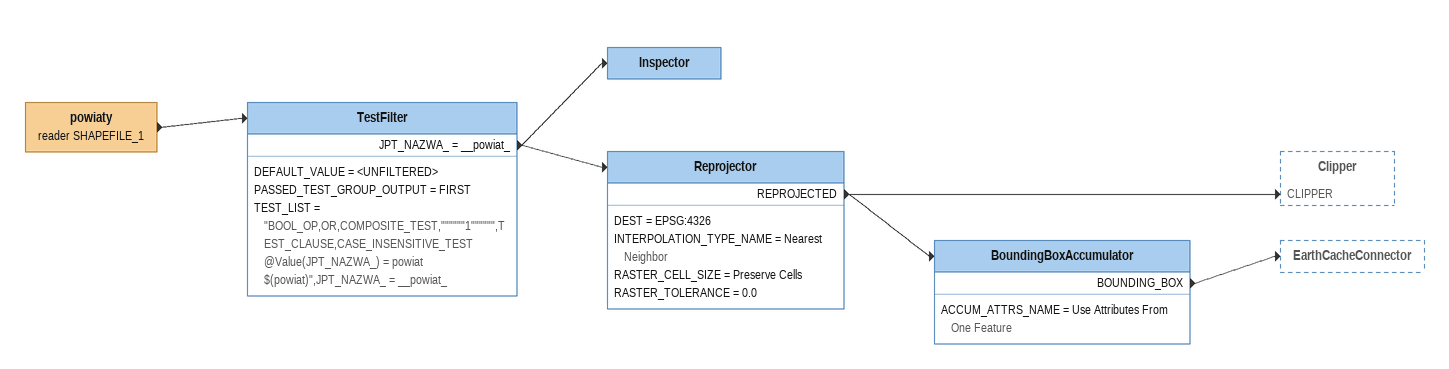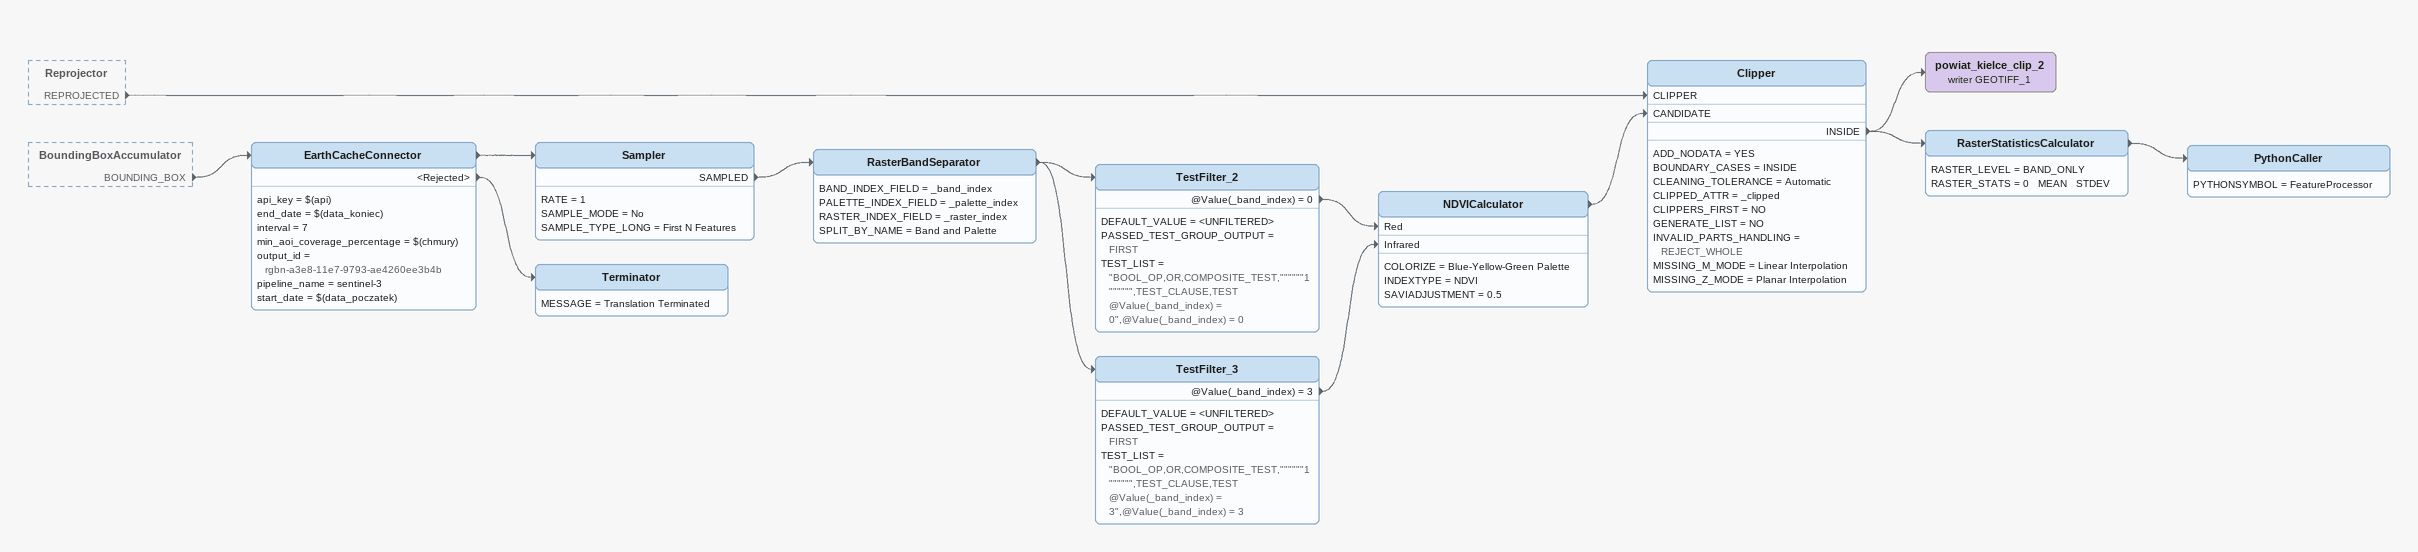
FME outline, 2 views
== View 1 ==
powiaty (reader SHAPEFILE_1)
    -> TestFilter
TestFilter
    DEFAULT_VALUE = <UNFILTERED>
    PASSED_TEST_GROUP_OUTPUT = FIRST
    TEST_LIST = "BOOL_OP,OR,COMPOSITE_TEST,""""""1"""""",TEST_CLAUSE,CASE_INSENSITIVE_TEST @Value(JPT_NAZWA_) = powiat $(powiat)",JPT_NAZWA_ = __powiat_
    JPT_NAZWA_ = __powiat_ -> Inspector
    JPT_NAZWA_ = __powiat_ -> Reprojector
Inspector
Reprojector
    DEST = EPSG:4326
    INTERPOLATION_TYPE_NAME = Nearest Neighbor
    RASTER_CELL_SIZE = Preserve Cells
    RASTER_TOLERANCE = 0.0
    REPROJECTED -> Clipper [CLIPPER]
    REPROJECTED -> BoundingBoxAccumulator
BoundingBoxAccumulator
    ACCUM_ATTRS_NAME = Use Attributes From One Feature
    BOUNDING_BOX -> EarthCacheConnector

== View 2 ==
Reprojector [outside]
    REPROJECTED -> Clipper [CLIPPER]
BoundingBoxAccumulator [outside]
    BOUNDING_BOX -> EarthCacheConnector
EarthCacheConnector
    api_key = $(api)
    end_date = $(data_koniec)
    interval = 7
    min_aoi_coverage_percentage = $(chmury)
    output_id = rgbn-a3e8-11e7-9793-ae4260ee3b4b
    pipeline_name = sentinel-3
    start_date = $(data_poczatek)
    -> Sampler
    <Rejected> -> Terminator
Sampler
    RATE = 1
    SAMPLE_MODE = No
    SAMPLE_TYPE_LONG = First N Features
    SAMPLED -> RasterBandSeparator
RasterBandSeparator
    BAND_INDEX_FIELD = _band_index
    PALETTE_INDEX_FIELD = _palette_index
    RASTER_INDEX_FIELD = _raster_index
    SPLIT_BY_NAME = Band and Palette
    -> TestFilter_2
    -> TestFilter_3
TestFilter_2
    DEFAULT_VALUE = <UNFILTERED>
    PASSED_TEST_GROUP_OUTPUT = FIRST
    TEST_LIST = "BOOL_OP,OR,COMPOSITE_TEST,""""""1"""""",TEST_CLAUSE,TEST @Value(_band_index) = 0",@Value(_band_index) = 0
    @Value(_band_index) = 0 -> NDVICalculator [Red]
TestFilter_3
    DEFAULT_VALUE = <UNFILTERED>
    PASSED_TEST_GROUP_OUTPUT = FIRST
    TEST_LIST = "BOOL_OP,OR,COMPOSITE_TEST,""""""1"""""",TEST_CLAUSE,TEST @Value(_band_index) = 3",@Value(_band_index) = 3
    @Value(_band_index) = 3 -> NDVICalculator [Infrared]
NDVICalculator
    COLORIZE = Blue-Yellow-Green Palette
    INDEXTYPE = NDVI
    SAVIADJUSTMENT = 0.5
    -> Clipper [CANDIDATE]
Clipper
    ADD_NODATA = YES
    BOUNDARY_CASES = INSIDE
    CLEANING_TOLERANCE = Automatic
    CLIPPED_ATTR = _clipped
    CLIPPERS_FIRST = NO
    GENERATE_LIST = NO
    INVALID_PARTS_HANDLING = REJECT_WHOLE
    MISSING_M_MODE = Linear Interpolation
    MISSING_Z_MODE = Planar Interpolation
    INSIDE -> powiat_kielce_clip_2 (writer GEOTIFF_1)
    INSIDE -> RasterStatisticsCalculator
powiat_kielce_clip_2 (writer GEOTIFF_1)
RasterStatisticsCalculator
    RASTER_LEVEL = BAND_ONLY
    RASTER_STATS = 0   MEAN   STDEV
    -> PythonCaller
PythonCaller
    PYTHONSYMBOL = FeatureProcessor
Terminator
    MESSAGE = Translation Terminated
